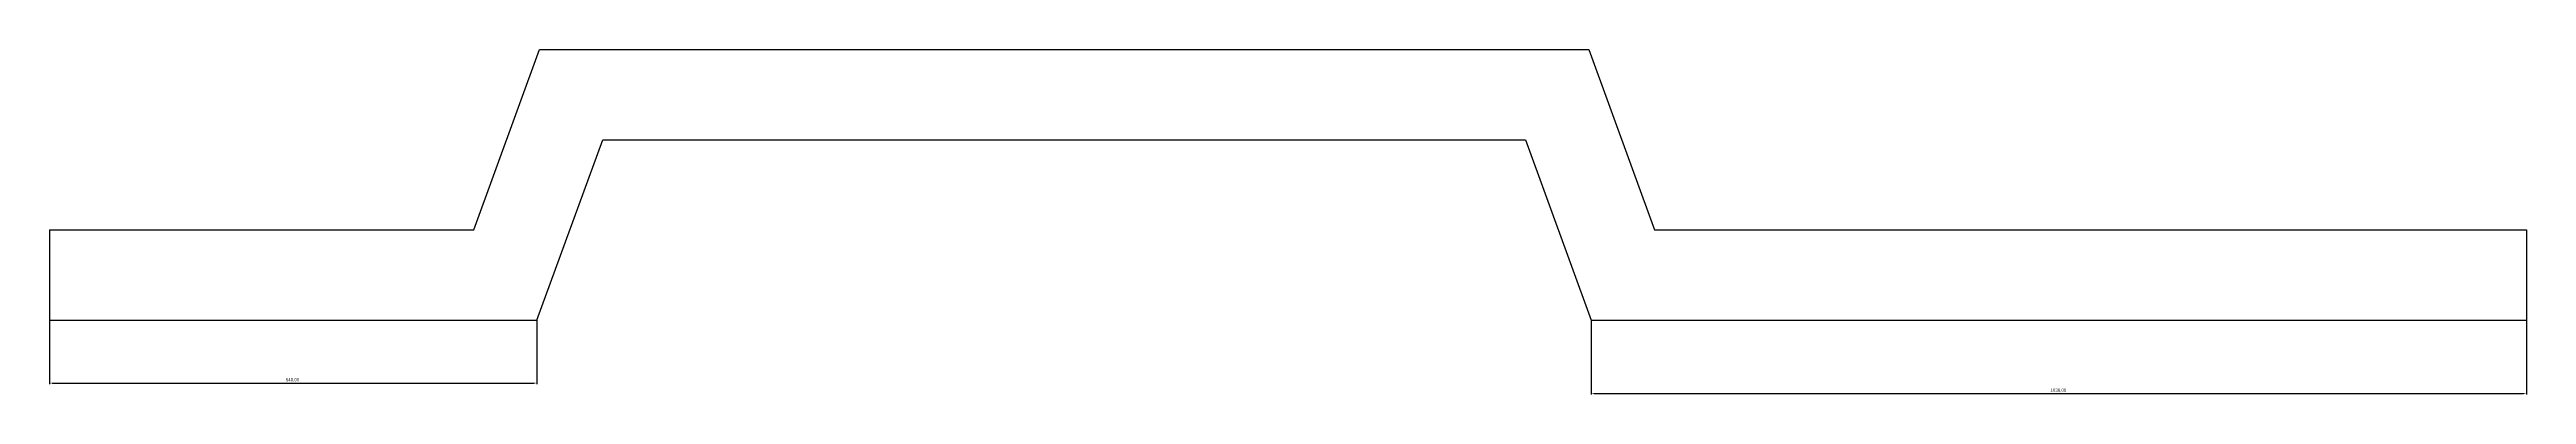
# Model space of a CAD drawing. Extents: x -1124 to 1620, y -1096 to -714.
import ezdxf

# ---------------------------------------------------------------- set-up
doc = ezdxf.new("R2010")
doc.units = 0
doc.header["$PDSIZE"] = -1
doc.layers.get('0').update_dxf_attribs({"linetype": 'CONTINUOUS'})
doc.layers.get('DEFPOINTS').update_dxf_attribs({"linetype": 'CONTINUOUS'})
doc.dimstyles.get("Standard").update_dxf_attribs({"dimtxt": 2.5, "dimasz": 2.5, "dimexe": 1.25, "dimexo": 0.625, "dimtad": 1, "dimcen": 2.5, "dimazin": 3, "dimtfac": 1, "dimtmove": 0, "dimatfit": 3})

# ---------------------------------------------------------------- blocks, each defined once
blk = doc.blocks.new('*U3')
at = {"color": 0}
blk.add_text('540,00', height=3.5, dxfattribs=at).set_placement((-862.2, -1081.7))
blk = doc.blocks.new('*D1')
at = {"color": 0}
for p, q in [((-1124, -1014), (-1124, -1084.8)), ((-584, -1014), (-584, -1084.8)), ((-1120.7, -1083.8), (-587.3, -1083.8))]:
    blk.add_line(p, q, dxfattribs=at)
for points in [[(-1120.7, -1083.2), (-1120.7, -1084.3), (-1124, -1083.8)], [(-587.3, -1083.2), (-587.3, -1084.3), (-584, -1083.8)]]:
    blk.add_solid(points, dxfattribs=at)
at = {"layer": 'DEFPOINTS', "color": 0}
for p in [(-1124, -1014), (-584, -1014), (-584, -1083.8)]:
    blk.add_point(p, dxfattribs=at)
blk.add_blockref('*U3', (0, 0))
blk = doc.blocks.new('*U4')
at = {"color": 0}
blk.add_text('1036,00', height=3.5, dxfattribs=at).set_placement((1092.7, -1093.3))
blk = doc.blocks.new('*D2')
at = {"color": 0}
for p, q in [((584, -1014), (584, -1096.4)), ((1620, -1014), (1620, -1096.4)), ((587.3, -1095.4), (1616.7, -1095.4))]:
    blk.add_line(p, q, dxfattribs=at)
for points in [[(587.3, -1094.8), (587.3, -1095.9), (584, -1095.4)], [(1616.7, -1094.8), (1616.7, -1095.9), (1620, -1095.4)]]:
    blk.add_solid(points, dxfattribs=at)
at = {"layer": 'DEFPOINTS', "color": 0}
for p in [(584, -1014), (1620, -1014), (1620, -1095.4)]:
    blk.add_point(p, dxfattribs=at)
blk.add_blockref('*U4', (0, 0))

msp = doc.modelspace()

# ---------------------------------------------------------------- linework, layer by layer
at = {"color": 7, "linetype": 'CONTINUOUS'}
for p, q in [((-654.018, -914), (-581.224, -714)), ((-581.224, -714), (581.224, -714)), ((581.224, -714), (654.018, -914)), ((-583.997, -1014), (-511.203, -814)), ((-511.203, -814), (511.203, -814)), ((511.203, -814), (583.997, -1014)), ((-1123.997, -914), (-654.018, -914)), ((-1123.997, -914), (-1123.997, -1014)), ((654.018, -914), (1619.997, -914)), ((1619.997, -914), (1619.997, -1014)), ((-1123.997, -1014), (-583.997, -1014)), ((583.997, -1014), (1619.997, -1014))]:
    msp.add_line(p, q, dxfattribs=at)

# ---------------------------------------------------------------- dimensions: what is measured, and where the dimension line sits
for base, p1, p2, picture, middle in [((-583.997, -1083.793), (-1123.997, -1014), (-583.997, -1014), '*D1', (-853.997, -1080.227)), ((1619.997, -1095.372), (583.997, -1014), (1619.997, -1014), '*D2', (1101.997, -1091.807))]:
    dim = msp.add_linear_dim(base=base, p1=p1, p2=p2, dimstyle='Standard', override={"dimtxt": 3.5, "dimasz": 3.302, "dimexe": 1, "dimexo": 0, "dimgap": 1.524, "dimtih": 1, "dimtoh": 1, "dimzin": 1, "dimadec": 2, "dimtzin": 1})
    dim.commit()
    dim.dimension.update_dxf_attribs({"geometry": picture, "text_midpoint": middle})

doc.saveas('drawing.dxf')
